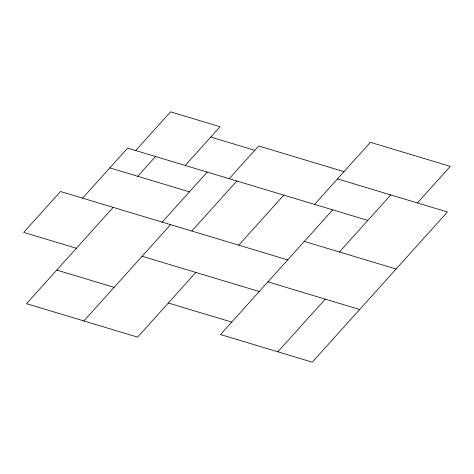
<?xml version="1.0" encoding="UTF-8"?>
<svg xmlns="http://www.w3.org/2000/svg" width="474" height="474" viewBox="0 0 474 474"><rect width="100%" height="100%" fill="white"/><g stroke="black" fill="none" stroke-linecap="round" stroke-linejoin="round"><path stroke-width="0.71" d="M82.583 198.156L127.613 148.119L367.806 220.416M135.706 150.554L170.545 111.834L220.072 126.748L185.233 165.462M137.75 176.292L155.537 156.521M113.191 207.369L26.514 303.686L137.632 337.132L195.845 272.437M162.197 222.122L207.227 172.08M83.886 320.957L170.563 224.64M229.22 178.704L258.674 145.968L344.023 171.659M191.822 231.039L236.852 180.997M238.766 245.171L283.796 195.128M314.564 204.395L370.419 142.33L450.3 166.374L417.387 202.943M332.718 209.858L220.511 334.543L312.265 362.166L447.415 211.985L337.506 178.899M339.408 251.978L390.748 194.927M277.877 351.809L325.277 299.141M210.776 137.075L254.763 150.317M109.82 167.885L189.434 191.852M304.32 241.414L396.074 269.036M287.688 259.894L60.5 191.508L23.7 232.396L76.391 248.258M267.911 281.87L359.665 309.492M142.105 256.262L259.231 291.516M168.335 303.016L231.715 322.095M56.761 270.073L114.133 287.345"/></g></svg>
